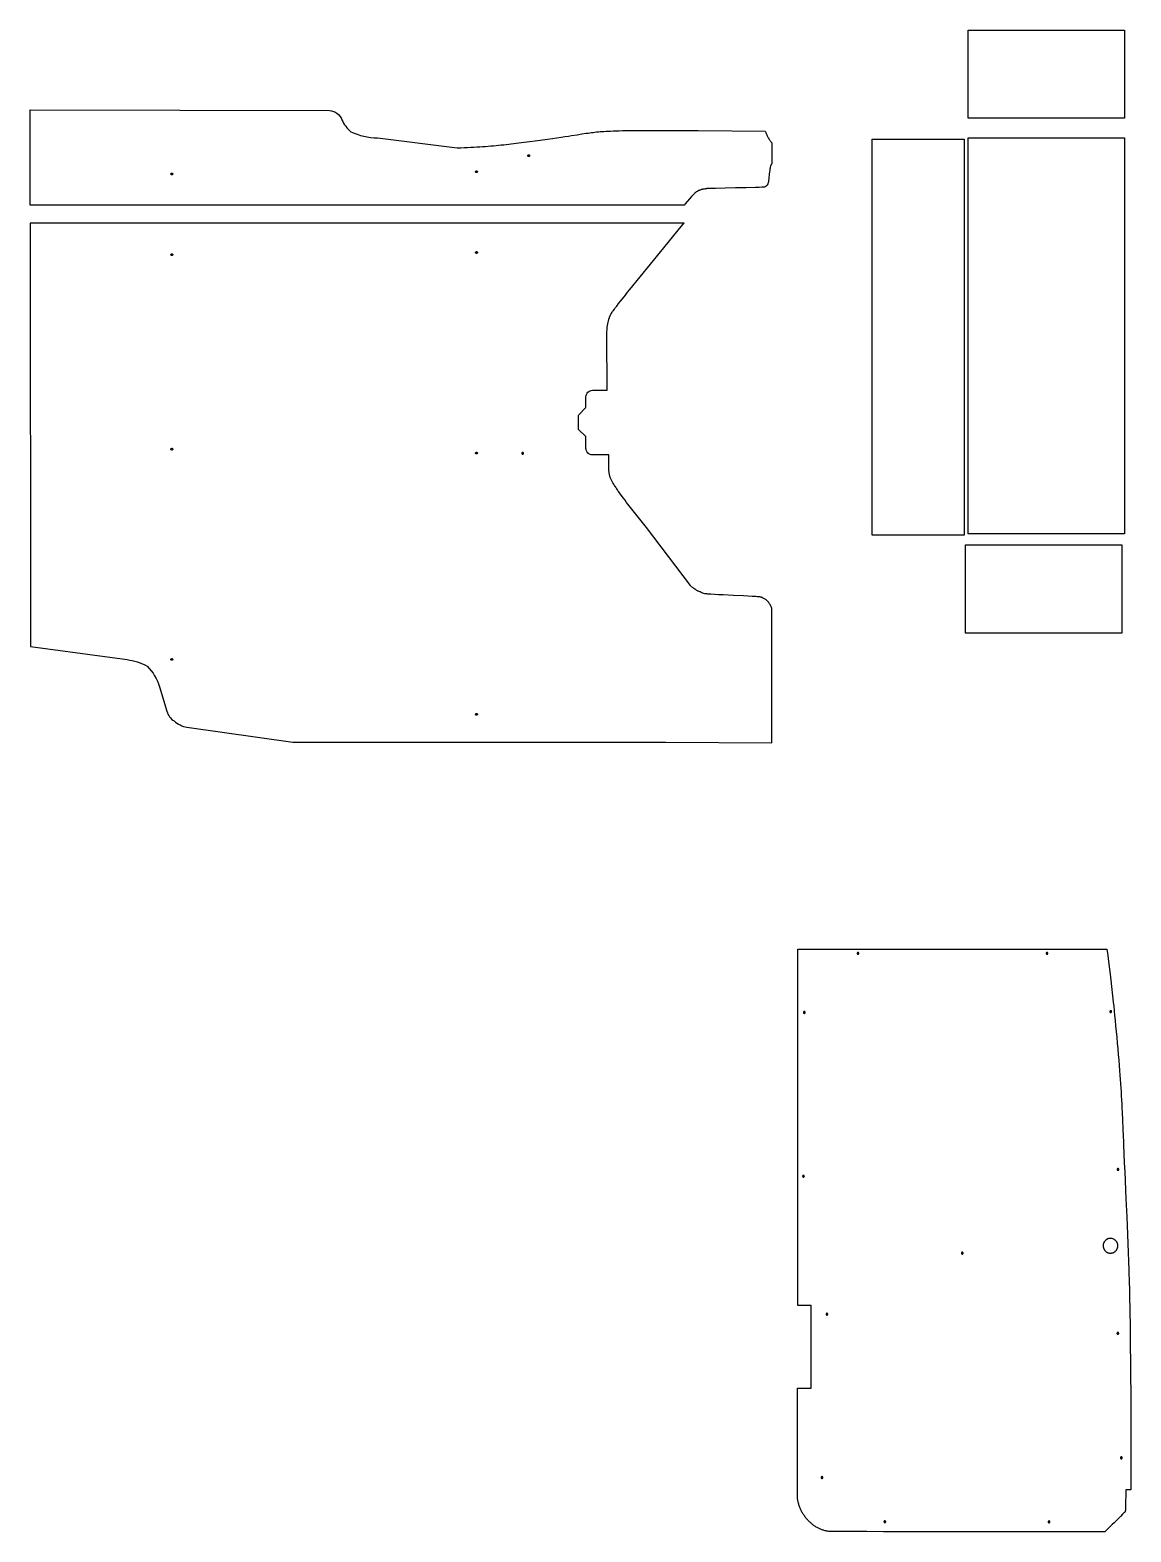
# Model space of a CAD drawing. Extents: x 123 to 7211, y -6292 to -543.
# Drawn here: x 123 to 2630, y -6290 to -2869 of the extents above; entities that cross this region are included whole.
import ezdxf

# ---------------------------------------------------------------- set-up
doc = ezdxf.new("R2010")
doc.units = 0
doc.layers.add('Default_Layer', color=1, linetype='CONTINUOUS')

msp = doc.modelspace()

# ---------------------------------------------------------------- linework, layer by layer
at = {"layer": 'Default_Layer'}
for points in [[(2615.6, -3069.6), (2259.6, -3069.6), (2259.6, -2868.6), (2615.6, -2868.6), (2615.6, -3069.6)], [(2040.8, -3117.5), (2250.8, -3117.5), (2250.8, -4019.5), (2040.8, -4019.5), (2040.8, -3117.5)], [(2259.6, -3114), (2615.6, -3114), (2615.6, -4016), (2259.6, -4016), (2259.6, -3114)], [(1258.6, -3156.8), (1258.4, -3156.8), (1258.2, -3156.7), (1258, -3156.7), (1257.8, -3156.6), (1257.7, -3156.5), (1257.5, -3156.4), (1257.3, -3156.3), (1257.2, -3156.2), (1257.1, -3156), (1256.9, -3155.9), (1256.8, -3155.7), (1256.8, -3155.5), (1256.7, -3155.4), (1256.6, -3155.2), (1256.6, -3155), (1256.6, -3154.8), (1256.6, -3154.6), (1256.6, -3154.4), (1256.7, -3154.2), (1256.8, -3154), (1256.8, -3153.8), (1256.9, -3153.7), (1257.1, -3153.5), (1257.2, -3153.4), (1257.3, -3153.2), (1257.5, -3153.1), (1257.7, -3153), (1257.8, -3152.9), (1258, -3152.9), (1258.2, -3152.8), (1258.4, -3152.8), (1258.6, -3152.8), (1258.8, -3152.8), (1259, -3152.8), (1259.2, -3152.9), (1259.4, -3152.9), (1259.6, -3153), (1259.7, -3153.1), (1259.9, -3153.2), (1260, -3153.4), (1260.1, -3153.5), (1260.3, -3153.7), (1260.4, -3153.8), (1260.4, -3154), (1260.5, -3154.2), (1260.6, -3154.4), (1260.6, -3154.6), (1260.6, -3154.8), (1260.6, -3155), (1260.6, -3155.2), (1260.5, -3155.4), (1260.4, -3155.5), (1260.4, -3155.7), (1260.3, -3155.9), (1260.1, -3156), (1260, -3156.2), (1259.9, -3156.3), (1259.7, -3156.4), (1259.6, -3156.5), (1259.4, -3156.6), (1259.2, -3156.7), (1259, -3156.7), (1258.8, -3156.8), (1258.6, -3156.8)], [(445.5, -3194.4), (445.7, -3194.5), (445.9, -3194.5), (446.1, -3194.5), (446.3, -3194.6), (446.5, -3194.7), (446.6, -3194.8), (446.8, -3194.9), (446.9, -3195), (447.1, -3195.2), (447.2, -3195.3), (447.3, -3195.5), (447.4, -3195.7), (447.4, -3195.8), (447.5, -3196), (447.5, -3196.2), (447.5, -3196.4), (447.5, -3196.6), (447.5, -3196.8), (447.4, -3197), (447.4, -3197.2), (447.3, -3197.4), (447.2, -3197.6), (447.1, -3197.7), (446.9, -3197.9), (446.8, -3198), (446.6, -3198.1), (446.5, -3198.2), (446.3, -3198.3), (446.1, -3198.4), (445.9, -3198.4), (445.7, -3198.4), (445.5, -3198.4), (445.3, -3198.4), (445.1, -3198.4), (444.9, -3198.4), (444.7, -3198.3), (444.6, -3198.2), (444.4, -3198.1), (444.2, -3198), (444.1, -3197.9), (444, -3197.7), (443.9, -3197.6), (443.8, -3197.4), (443.7, -3197.2), (443.6, -3197), (443.6, -3196.8), (443.5, -3196.6), (443.5, -3196.4), (443.5, -3196.2), (443.6, -3196), (443.6, -3195.8), (443.7, -3195.7), (443.8, -3195.5), (443.9, -3195.3), (444, -3195.2), (444.1, -3195), (444.2, -3194.9), (444.4, -3194.8), (444.6, -3194.7), (444.7, -3194.6), (444.9, -3194.5), (445.1, -3194.5), (445.3, -3194.5), (445.5, -3194.4)], [(1139.5, -3189.4), (1139.7, -3189.5), (1139.9, -3189.5), (1140.1, -3189.5), (1140.3, -3189.6), (1140.5, -3189.7), (1140.6, -3189.8), (1140.8, -3189.9), (1140.9, -3190), (1141.1, -3190.2), (1141.2, -3190.3), (1141.3, -3190.5), (1141.4, -3190.7), (1141.4, -3190.8), (1141.5, -3191), (1141.5, -3191.2), (1141.5, -3191.4), (1141.5, -3191.6), (1141.5, -3191.8), (1141.4, -3192), (1141.4, -3192.2), (1141.3, -3192.4), (1141.2, -3192.6), (1141.1, -3192.7), (1140.9, -3192.9), (1140.8, -3193), (1140.6, -3193.1), (1140.5, -3193.2), (1140.3, -3193.3), (1140.1, -3193.4), (1139.9, -3193.4), (1139.7, -3193.4), (1139.5, -3193.4), (1139.3, -3193.4), (1139.1, -3193.4), (1138.9, -3193.4), (1138.7, -3193.3), (1138.6, -3193.2), (1138.4, -3193.1), (1138.2, -3193), (1138.1, -3192.9), (1138, -3192.7), (1137.9, -3192.6), (1137.8, -3192.4), (1137.7, -3192.2), (1137.6, -3192), (1137.6, -3191.8), (1137.5, -3191.6), (1137.5, -3191.4), (1137.5, -3191.2), (1137.6, -3191), (1137.6, -3190.8), (1137.7, -3190.7), (1137.8, -3190.5), (1137.9, -3190.3), (1138, -3190.2), (1138.1, -3190), (1138.2, -3189.9), (1138.4, -3189.8), (1138.6, -3189.7), (1138.7, -3189.6), (1138.9, -3189.5), (1139.1, -3189.5), (1139.3, -3189.5), (1139.5, -3189.4)], [(445.5, -3378.4), (445.7, -3378.4), (445.9, -3378.4), (446.1, -3378.4), (446.3, -3378.5), (446.5, -3378.6), (446.6, -3378.7), (446.8, -3378.8), (446.9, -3378.9), (447.1, -3379.1), (447.2, -3379.2), (447.3, -3379.4), (447.4, -3379.6), (447.4, -3379.8), (447.5, -3379.9), (447.5, -3380.1), (447.5, -3380.4), (447.5, -3380.6), (447.5, -3380.8), (447.4, -3380.9), (447.4, -3381.1), (447.3, -3381.3), (447.2, -3381.5), (447.1, -3381.6), (446.9, -3381.8), (446.8, -3381.9), (446.6, -3382), (446.5, -3382.1), (446.3, -3382.2), (446.1, -3382.3), (445.9, -3382.3), (445.7, -3382.3), (445.5, -3382.4), (445.3, -3382.3), (445.1, -3382.3), (444.9, -3382.3), (444.7, -3382.2), (444.6, -3382.1), (444.4, -3382), (444.2, -3381.9), (444.1, -3381.8), (444, -3381.6), (443.9, -3381.5), (443.8, -3381.3), (443.7, -3381.1), (443.6, -3380.9), (443.6, -3380.8), (443.5, -3380.6), (443.5, -3380.4), (443.5, -3380.1), (443.6, -3379.9), (443.6, -3379.8), (443.7, -3379.6), (443.8, -3379.4), (443.9, -3379.2), (444, -3379.1), (444.1, -3378.9), (444.2, -3378.8), (444.4, -3378.7), (444.6, -3378.6), (444.7, -3378.5), (444.9, -3378.4), (445.1, -3378.4), (445.3, -3378.4), (445.5, -3378.4)], [(1139.5, -3373.4), (1139.7, -3373.4), (1139.9, -3373.4), (1140.1, -3373.4), (1140.3, -3373.5), (1140.5, -3373.6), (1140.6, -3373.7), (1140.8, -3373.8), (1140.9, -3373.9), (1141.1, -3374.1), (1141.2, -3374.2), (1141.3, -3374.4), (1141.4, -3374.6), (1141.4, -3374.8), (1141.5, -3374.9), (1141.5, -3375.1), (1141.5, -3375.4), (1141.5, -3375.6), (1141.5, -3375.8), (1141.4, -3375.9), (1141.4, -3376.1), (1141.3, -3376.3), (1141.2, -3376.5), (1141.1, -3376.6), (1140.9, -3376.8), (1140.8, -3376.9), (1140.6, -3377), (1140.5, -3377.1), (1140.3, -3377.2), (1140.1, -3377.3), (1139.9, -3377.3), (1139.7, -3377.3), (1139.5, -3377.4), (1139.3, -3377.3), (1139.1, -3377.3), (1138.9, -3377.3), (1138.7, -3377.2), (1138.6, -3377.1), (1138.4, -3377), (1138.2, -3376.9), (1138.1, -3376.8), (1138, -3376.6), (1137.9, -3376.5), (1137.8, -3376.3), (1137.7, -3376.1), (1137.6, -3375.9), (1137.6, -3375.8), (1137.5, -3375.6), (1137.5, -3375.4), (1137.5, -3375.1), (1137.6, -3374.9), (1137.6, -3374.8), (1137.7, -3374.6), (1137.8, -3374.4), (1137.9, -3374.2), (1138, -3374.1), (1138.1, -3373.9), (1138.2, -3373.8), (1138.4, -3373.7), (1138.6, -3373.6), (1138.7, -3373.5), (1138.9, -3373.4), (1139.1, -3373.4), (1139.3, -3373.4), (1139.5, -3373.4)], [(445.5, -3821.3), (445.7, -3821.3), (445.9, -3821.4), (446.1, -3821.4), (446.3, -3821.5), (446.5, -3821.6), (446.6, -3821.7), (446.8, -3821.8), (446.9, -3821.9), (447.1, -3822), (447.2, -3822.2), (447.3, -3822.4), (447.4, -3822.5), (447.4, -3822.7), (447.5, -3822.9), (447.5, -3823.1), (447.5, -3823.3), (447.5, -3823.5), (447.5, -3823.7), (447.4, -3823.9), (447.4, -3824.1), (447.3, -3824.3), (447.2, -3824.4), (447.1, -3824.6), (446.9, -3824.7), (446.8, -3824.9), (446.6, -3825), (446.5, -3825.1), (446.3, -3825.2), (446.1, -3825.2), (445.9, -3825.3), (445.7, -3825.3), (445.5, -3825.3), (445.3, -3825.3), (445.1, -3825.3), (444.9, -3825.2), (444.7, -3825.2), (444.6, -3825.1), (444.4, -3825), (444.2, -3824.9), (444.1, -3824.7), (444, -3824.6), (443.9, -3824.4), (443.8, -3824.3), (443.7, -3824.1), (443.6, -3823.9), (443.6, -3823.7), (443.5, -3823.5), (443.5, -3823.3), (443.5, -3823.1), (443.6, -3822.9), (443.6, -3822.7), (443.7, -3822.5), (443.8, -3822.4), (443.9, -3822.2), (444, -3822), (444.1, -3821.9), (444.2, -3821.8), (444.4, -3821.7), (444.6, -3821.6), (444.7, -3821.5), (444.9, -3821.4), (445.1, -3821.4), (445.3, -3821.3), (445.5, -3821.3)], [(1139.5, -3830.3), (1139.7, -3830.3), (1139.9, -3830.4), (1140.1, -3830.4), (1140.3, -3830.5), (1140.5, -3830.6), (1140.6, -3830.7), (1140.8, -3830.8), (1140.9, -3830.9), (1141.1, -3831), (1141.2, -3831.2), (1141.3, -3831.4), (1141.4, -3831.5), (1141.4, -3831.7), (1141.5, -3831.9), (1141.5, -3832.1), (1141.5, -3832.3), (1141.5, -3832.5), (1141.5, -3832.7), (1141.4, -3832.9), (1141.4, -3833.1), (1141.3, -3833.3), (1141.2, -3833.4), (1141.1, -3833.6), (1140.9, -3833.7), (1140.8, -3833.9), (1140.6, -3834), (1140.5, -3834.1), (1140.3, -3834.2), (1140.1, -3834.2), (1139.9, -3834.3), (1139.7, -3834.3), (1139.5, -3834.3), (1139.3, -3834.3), (1139.1, -3834.3), (1138.9, -3834.2), (1138.7, -3834.2), (1138.6, -3834.1), (1138.4, -3834), (1138.2, -3833.9), (1138.1, -3833.7), (1138, -3833.6), (1137.9, -3833.4), (1137.8, -3833.3), (1137.7, -3833.1), (1137.6, -3832.9), (1137.6, -3832.7), (1137.5, -3832.5), (1137.5, -3832.3), (1137.5, -3832.1), (1137.6, -3831.9), (1137.6, -3831.7), (1137.7, -3831.5), (1137.8, -3831.4), (1137.9, -3831.2), (1138, -3831), (1138.1, -3830.9), (1138.2, -3830.8), (1138.4, -3830.7), (1138.6, -3830.6), (1138.7, -3830.5), (1138.9, -3830.4), (1139.1, -3830.4), (1139.3, -3830.3), (1139.5, -3830.3)], [(1244.8, -3830.8), (1244.6, -3830.8), (1244.4, -3830.9), (1244.2, -3830.9), (1244, -3831), (1243.9, -3831.1), (1243.7, -3831.2), (1243.6, -3831.3), (1243.4, -3831.4), (1243.3, -3831.5), (1243.2, -3831.7), (1243.1, -3831.9), (1243, -3832), (1242.9, -3832.2), (1242.9, -3832.4), (1242.8, -3832.6), (1242.8, -3832.8), (1242.8, -3833), (1242.9, -3833.2), (1242.9, -3833.4), (1243, -3833.6), (1243.1, -3833.8), (1243.2, -3833.9), (1243.3, -3834.1), (1243.4, -3834.2), (1243.6, -3834.4), (1243.7, -3834.5), (1243.9, -3834.6), (1244, -3834.7), (1244.2, -3834.7), (1244.4, -3834.8), (1244.6, -3834.8), (1244.8, -3834.8), (1245, -3834.8), (1245.2, -3834.8), (1245.4, -3834.7), (1245.6, -3834.7), (1245.8, -3834.6), (1245.9, -3834.5), (1246.1, -3834.4), (1246.2, -3834.2), (1246.4, -3834.1), (1246.5, -3833.9), (1246.6, -3833.8), (1246.7, -3833.6), (1246.7, -3833.4), (1246.8, -3833.2), (1246.8, -3833), (1246.8, -3832.8), (1246.8, -3832.6), (1246.8, -3832.4), (1246.7, -3832.2), (1246.7, -3832), (1246.6, -3831.9), (1246.5, -3831.7), (1246.4, -3831.5), (1246.2, -3831.4), (1246.1, -3831.3), (1245.9, -3831.2), (1245.8, -3831.1), (1245.6, -3831), (1245.4, -3830.9), (1245.2, -3830.9), (1245, -3830.8), (1244.8, -3830.8)], [(2609.9, -4242.6), (2253.9, -4242.6), (2253.9, -4041.6), (2609.9, -4041.6), (2609.9, -4242.6)], [(445.5, -4300.3), (445.7, -4300.3), (445.9, -4300.4), (446.1, -4300.4), (446.3, -4300.5), (446.5, -4300.6), (446.6, -4300.7), (446.8, -4300.8), (446.9, -4300.9), (447.1, -4301), (447.2, -4301.2), (447.3, -4301.4), (447.4, -4301.5), (447.4, -4301.7), (447.5, -4301.9), (447.5, -4302.1), (447.5, -4302.3), (447.5, -4302.5), (447.5, -4302.7), (447.4, -4302.9), (447.4, -4303.1), (447.3, -4303.3), (447.2, -4303.4), (447.1, -4303.6), (446.9, -4303.7), (446.8, -4303.9), (446.6, -4304), (446.5, -4304.1), (446.3, -4304.2), (446.1, -4304.2), (445.9, -4304.3), (445.7, -4304.3), (445.5, -4304.3), (445.3, -4304.3), (445.1, -4304.3), (444.9, -4304.2), (444.7, -4304.2), (444.6, -4304.1), (444.4, -4304), (444.2, -4303.9), (444.1, -4303.7), (444, -4303.6), (443.9, -4303.4), (443.8, -4303.3), (443.7, -4303.1), (443.6, -4302.9), (443.6, -4302.7), (443.5, -4302.5), (443.5, -4302.3), (443.5, -4302.1), (443.6, -4301.9), (443.6, -4301.7), (443.7, -4301.5), (443.8, -4301.4), (443.9, -4301.2), (444, -4301), (444.1, -4300.9), (444.2, -4300.8), (444.4, -4300.7), (444.6, -4300.6), (444.7, -4300.5), (444.9, -4300.4), (445.1, -4300.4), (445.3, -4300.3), (445.5, -4300.3)], [(1139.5, -4425.3), (1139.7, -4425.3), (1139.9, -4425.4), (1140.1, -4425.4), (1140.3, -4425.5), (1140.5, -4425.6), (1140.6, -4425.7), (1140.8, -4425.8), (1140.9, -4425.9), (1141.1, -4426), (1141.2, -4426.2), (1141.3, -4426.4), (1141.4, -4426.5), (1141.4, -4426.7), (1141.5, -4426.9), (1141.5, -4427.1), (1141.5, -4427.3), (1141.5, -4427.5), (1141.5, -4427.7), (1141.4, -4427.9), (1141.4, -4428.1), (1141.3, -4428.3), (1141.2, -4428.4), (1141.1, -4428.6), (1140.9, -4428.7), (1140.8, -4428.9), (1140.6, -4429), (1140.5, -4429.1), (1140.3, -4429.2), (1140.1, -4429.2), (1139.9, -4429.3), (1139.7, -4429.3), (1139.5, -4429.3), (1139.3, -4429.3), (1139.1, -4429.3), (1138.9, -4429.2), (1138.7, -4429.2), (1138.6, -4429.1), (1138.4, -4429), (1138.2, -4428.9), (1138.1, -4428.7), (1138, -4428.6), (1137.9, -4428.4), (1137.8, -4428.3), (1137.7, -4428.1), (1137.6, -4427.9), (1137.6, -4427.7), (1137.5, -4427.5), (1137.5, -4427.3), (1137.5, -4427.1), (1137.6, -4426.9), (1137.6, -4426.7), (1137.7, -4426.5), (1137.8, -4426.4), (1137.9, -4426.2), (1138, -4426), (1138.1, -4425.9), (1138.2, -4425.8), (1138.4, -4425.7), (1138.6, -4425.6), (1138.7, -4425.5), (1138.9, -4425.4), (1139.1, -4425.4), (1139.3, -4425.3), (1139.5, -4425.3)], [(1952.2, -6289), (1950.5, -6289.1), (1948.8, -6289.1), (1947.1, -6289.1), (1945.4, -6289), (1943.7, -6288.9), (1942, -6288.8), (1940.3, -6288.5), (1938.6, -6288.3), (1936.9, -6288), (1935.2, -6287.6), (1933.5, -6287.2), (1931.8, -6286.7), (1930.1, -6286.2), (1928.5, -6285.7), (1926.8, -6285.1), (1925.1, -6284.4), (1923.5, -6283.7), (1921.8, -6283), (1920.2, -6282.2), (1918.5, -6281.4), (1916.9, -6280.6), (1915.3, -6279.7), (1913.7, -6278.8), (1912.1, -6277.8), (1910.6, -6276.8), (1909, -6275.7), (1907.5, -6274.6), (1906, -6273.5), (1904.5, -6272.4), (1903, -6271.2), (1901.6, -6269.9), (1900.1, -6268.7), (1898.7, -6267.4), (1897.3, -6266.1), (1896, -6264.7), (1894.6, -6263.3), (1893.3, -6261.9), (1892, -6260.5), (1890.8, -6259), (1889.6, -6257.5), (1888.4, -6256), (1887.2, -6254.4), (1886.1, -6252.8), (1885, -6251.2), (1883.9, -6249.6), (1882.9, -6247.9), (1881.9, -6246.3), (1880.9, -6244.6), (1880, -6242.8), (1879.1, -6241.1), (1878.3, -6239.3), (1877.5, -6237.6), (1876.7, -6235.8), (1876, -6234), (1875.3, -6232.1), (1874.6, -6230.3), (1874, -6228.4), (1873.5, -6226.5), (1873, -6224.6), (1872.5, -6222.7), (1872.1, -6220.8), (1871.8, -6218.9), (1871.5, -6216.9), (1871.2, -6215), (1870.8, -5962.8), (1901.9, -5962.8), (1901.9, -5774.4), (1871.5, -5774.4), (1871.5, -4962.5), (2575.8, -4962.5), (2577.5, -4976.6), (2579.3, -4990.8), (2582.8, -5019.1), (2584.5, -5033.2), (2586.2, -5047.4), (2587, -5054.5), (2587.8, -5061.6), (2588.6, -5068.7), (2589.4, -5075.7), (2590.2, -5083.5), (2591.1, -5092.5), (2592.1, -5102.5), (2593.2, -5113.4), (2594.3, -5125.1), (2595.5, -5137.4), (2596.7, -5150.1), (2598, -5163.2), (2599.2, -5176.3), (2600.4, -5189.5), (2601.5, -5202.4), (2602.6, -5215.1), (2603.7, -5227.3), (2604.6, -5238.8), (2605.4, -5249.6), (2606.2, -5259.4), (2606.8, -5268.7), (2607.4, -5278), (2607.9, -5287.3), (2608.4, -5296.6), (2608.9, -5305.9), (2609.4, -5315.3), (2609.8, -5324.6), (2610.2, -5333.9), (2611.1, -5352.5), (2611.9, -5371.2), (2612.7, -5389.8), (2613.1, -5399.1), (2613.6, -5408.4), (2614.4, -5428.8), (2615.3, -5449.2), (2616.2, -5469.6), (2617.1, -5490), (2618.9, -5530.9), (2620.8, -5571.8), (2621.7, -5592.2), (2622.5, -5612.6), (2623.4, -5632.9), (2624.2, -5653.3), (2624.9, -5673.5), (2625.6, -5693.7), (2625.9, -5703.8), (2626.2, -5713.9), (2626.5, -5724), (2626.8, -5734), (2627, -5744), (2627.3, -5754.1), (2627.5, -5764.1), (2627.7, -5774.1), (2628.1, -5794.2), (2628.4, -5814.2), (2628.6, -5834.3), (2628.9, -5854.4), (2629, -5874.4), (2629.2, -5894.5), (2629.5, -5934.6), (2629.8, -5974.8), (2629.9, -5994.8), (2630.1, -6014.9), (2630.3, -6035), (2630.5, -6055), (2630.5, -6194.4), (2618.9, -6194.4), (2618.6, -6206.9), (2618.3, -6220.6), (2618.1, -6232), (2618, -6235.8), (2617.9, -6237.7), (2617.8, -6238.5), (2617.8, -6239.4), (2617.8, -6240.3), (2617.7, -6241.1), (2617.6, -6242), (2617.6, -6242.4), (2617.5, -6242.7), (2617.4, -6243.1), (2617.3, -6243.4), (2617.2, -6243.8), (2617.1, -6244.1), (2616.9, -6244.3), (2616.7, -6244.6), (2616.5, -6244.8), (2616.3, -6245), (2616.1, -6245.3), (2615.8, -6245.5), (2615.3, -6245.9), (2614.3, -6246.6), (2613.8, -6247), (2613.3, -6247.4), (2611.2, -6249.5), (2606.3, -6254.5), (2599.6, -6261.3), (2591.9, -6269), (2588, -6272.9), (2584.2, -6276.7), (2580.6, -6280.2), (2577.4, -6283.4), (2574.5, -6286), (2573.3, -6287.1), (2572.3, -6288.1), (2571.4, -6288.9), (2570.7, -6289.5), (2570.2, -6289.8), (2570, -6289.9), (2569.9, -6290), (2569.5, -6290), (2568.9, -6290), (2567.2, -6290), (2565.3, -6290), (2563.5, -6289.9), (2544.4, -6289.8), (2525.3, -6289.7), (2487.1, -6289.6), (2448.9, -6289.5), (2410.7, -6289.4), (2372.5, -6289.4), (2334.3, -6289.4), (2257.8, -6289.4), (2181.4, -6289.5), (2143.2, -6289.5), (2105, -6289.4), (2066.8, -6289.4), (2028.6, -6289.3), (1990.4, -6289.2), (1952.2, -6289)], [(2008.6, -4969.8), (2008.4, -4969.9), (2008.2, -4969.9), (2008, -4969.9), (2007.8, -4970), (2007.6, -4970.1), (2007.5, -4970.2), (2007.3, -4970.3), (2007.2, -4970.4), (2007, -4970.6), (2006.9, -4970.7), (2006.8, -4970.9), (2006.7, -4971.1), (2006.7, -4971.2), (2006.6, -4971.4), (2006.6, -4971.6), (2006.6, -4971.8), (2006.6, -4972), (2006.6, -4972.2), (2006.7, -4972.4), (2006.7, -4972.6), (2006.8, -4972.8), (2006.9, -4973), (2007, -4973.1), (2007.2, -4973.3), (2007.3, -4973.4), (2007.5, -4973.5), (2007.6, -4973.6), (2007.8, -4973.7), (2008, -4973.8), (2008.2, -4973.8), (2008.4, -4973.8), (2008.6, -4973.8), (2008.8, -4973.8), (2009, -4973.8), (2009.2, -4973.8), (2009.4, -4973.7), (2009.5, -4973.6), (2009.7, -4973.5), (2009.9, -4973.4), (2010, -4973.3), (2010.1, -4973.1), (2010.2, -4973), (2010.3, -4972.8), (2010.4, -4972.6), (2010.5, -4972.4), (2010.5, -4972.2), (2010.6, -4972), (2010.6, -4971.8), (2010.6, -4971.6), (2010.5, -4971.4), (2010.5, -4971.2), (2010.4, -4971.1), (2010.3, -4970.9), (2010.2, -4970.7), (2010.1, -4970.6), (2010, -4970.4), (2009.9, -4970.3), (2009.7, -4970.2), (2009.5, -4970.1), (2009.4, -4970), (2009.2, -4969.9), (2009, -4969.9), (2008.8, -4969.9), (2008.6, -4969.8)], [(2439.1, -4969.8), (2438.9, -4969.9), (2438.7, -4969.9), (2438.5, -4969.9), (2438.3, -4970), (2438.2, -4970.1), (2438, -4970.2), (2437.8, -4970.3), (2437.7, -4970.4), (2437.6, -4970.6), (2437.4, -4970.7), (2437.3, -4970.9), (2437.3, -4971.1), (2437.2, -4971.2), (2437.1, -4971.4), (2437.1, -4971.6), (2437.1, -4971.8), (2437.1, -4972), (2437.1, -4972.2), (2437.2, -4972.4), (2437.3, -4972.6), (2437.3, -4972.8), (2437.4, -4973), (2437.6, -4973.1), (2437.7, -4973.3), (2437.8, -4973.4), (2438, -4973.5), (2438.2, -4973.6), (2438.3, -4973.7), (2438.5, -4973.8), (2438.7, -4973.8), (2438.9, -4973.8), (2439.1, -4973.8), (2439.3, -4973.8), (2439.5, -4973.8), (2439.7, -4973.8), (2439.9, -4973.7), (2440.1, -4973.6), (2440.2, -4973.5), (2440.4, -4973.4), (2440.5, -4973.3), (2440.6, -4973.1), (2440.8, -4973), (2440.9, -4972.8), (2440.9, -4972.6), (2441, -4972.4), (2441.1, -4972.2), (2441.1, -4972), (2441.1, -4971.8), (2441.1, -4971.6), (2441.1, -4971.4), (2441, -4971.2), (2440.9, -4971.1), (2440.9, -4970.9), (2440.8, -4970.7), (2440.6, -4970.6), (2440.5, -4970.4), (2440.4, -4970.3), (2440.2, -4970.2), (2440.1, -4970.1), (2439.9, -4970), (2439.7, -4969.9), (2439.5, -4969.9), (2439.3, -4969.9), (2439.1, -4969.8)], [(1886.4, -5104.6), (1886.2, -5104.6), (1886, -5104.6), (1885.8, -5104.7), (1885.6, -5104.7), (1885.4, -5104.8), (1885.3, -5104.9), (1885.1, -5105), (1885, -5105.2), (1884.8, -5105.3), (1884.7, -5105.5), (1884.6, -5105.6), (1884.5, -5105.8), (1884.5, -5106), (1884.4, -5106.2), (1884.4, -5106.4), (1884.4, -5106.6), (1884.4, -5106.8), (1884.4, -5107), (1884.5, -5107.2), (1884.5, -5107.3), (1884.6, -5107.5), (1884.7, -5107.7), (1884.8, -5107.8), (1885, -5108), (1885.1, -5108.1), (1885.3, -5108.2), (1885.4, -5108.3), (1885.6, -5108.4), (1885.8, -5108.5), (1886, -5108.5), (1886.2, -5108.6), (1886.4, -5108.6), (1886.6, -5108.6), (1886.8, -5108.5), (1887, -5108.5), (1887.2, -5108.4), (1887.3, -5108.3), (1887.5, -5108.2), (1887.7, -5108.1), (1887.8, -5108), (1887.9, -5107.8), (1888, -5107.7), (1888.1, -5107.5), (1888.2, -5107.3), (1888.3, -5107.2), (1888.3, -5107), (1888.4, -5106.8), (1888.4, -5106.6), (1888.4, -5106.4), (1888.3, -5106.2), (1888.3, -5106), (1888.2, -5105.8), (1888.1, -5105.6), (1888, -5105.5), (1887.9, -5105.3), (1887.8, -5105.2), (1887.7, -5105), (1887.5, -5104.9), (1887.3, -5104.8), (1887.2, -5104.7), (1887, -5104.7), (1886.8, -5104.6), (1886.6, -5104.6), (1886.4, -5104.6)], [(2584.4, -5102.6), (2584.2, -5102.6), (2584, -5102.7), (2583.8, -5102.7), (2583.6, -5102.8), (2583.4, -5102.9), (2583.2, -5103), (2583.1, -5103.1), (2582.9, -5103.2), (2582.8, -5103.3), (2582.7, -5103.5), (2582.6, -5103.7), (2582.5, -5103.8), (2582.4, -5104), (2582.4, -5104.2), (2582.4, -5104.4), (2582.4, -5104.6), (2582.4, -5104.8), (2582.4, -5105), (2582.4, -5105.2), (2582.5, -5105.4), (2582.6, -5105.6), (2582.7, -5105.7), (2582.8, -5105.9), (2582.9, -5106), (2583.1, -5106.2), (2583.2, -5106.3), (2583.4, -5106.4), (2583.6, -5106.5), (2583.8, -5106.5), (2584, -5106.6), (2584.2, -5106.6), (2584.4, -5106.6), (2584.6, -5106.6), (2584.8, -5106.6), (2585, -5106.5), (2585.1, -5106.5), (2585.3, -5106.4), (2585.5, -5106.3), (2585.6, -5106.2), (2585.8, -5106), (2585.9, -5105.9), (2586, -5105.7), (2586.1, -5105.6), (2586.2, -5105.4), (2586.3, -5105.2), (2586.3, -5105), (2586.3, -5104.8), (2586.4, -5104.6), (2586.3, -5104.4), (2586.3, -5104.2), (2586.3, -5104), (2586.2, -5103.8), (2586.1, -5103.7), (2586, -5103.5), (2585.9, -5103.3), (2585.8, -5103.2), (2585.6, -5103.1), (2585.5, -5103), (2585.3, -5102.9), (2585.1, -5102.8), (2585, -5102.7), (2584.8, -5102.7), (2584.6, -5102.6), (2584.4, -5102.6)], [(2601.1, -5462.2), (2600.9, -5462.2), (2600.7, -5462.3), (2600.5, -5462.3), (2600.3, -5462.4), (2600.2, -5462.5), (2600, -5462.6), (2599.8, -5462.7), (2599.7, -5462.8), (2599.6, -5462.9), (2599.4, -5463.1), (2599.3, -5463.3), (2599.3, -5463.4), (2599.2, -5463.6), (2599.1, -5463.8), (2599.1, -5464), (2599.1, -5464.2), (2599.1, -5464.4), (2599.1, -5464.6), (2599.2, -5464.8), (2599.3, -5465), (2599.3, -5465.2), (2599.4, -5465.3), (2599.6, -5465.5), (2599.7, -5465.6), (2599.8, -5465.8), (2600, -5465.9), (2600.2, -5466), (2600.3, -5466.1), (2600.5, -5466.1), (2600.7, -5466.2), (2600.9, -5466.2), (2601.1, -5466.2), (2601.3, -5466.2), (2601.5, -5466.2), (2601.7, -5466.1), (2601.9, -5466.1), (2602.1, -5466), (2602.2, -5465.9), (2602.4, -5465.8), (2602.5, -5465.6), (2602.6, -5465.5), (2602.8, -5465.3), (2602.9, -5465.2), (2602.9, -5465), (2603, -5464.8), (2603.1, -5464.6), (2603.1, -5464.4), (2603.1, -5464.2), (2603.1, -5464), (2603.1, -5463.8), (2603, -5463.6), (2602.9, -5463.4), (2602.9, -5463.3), (2602.8, -5463.1), (2602.6, -5462.9), (2602.5, -5462.8), (2602.4, -5462.7), (2602.2, -5462.6), (2602.1, -5462.5), (2601.9, -5462.4), (2601.7, -5462.3), (2601.5, -5462.3), (2601.3, -5462.2), (2601.1, -5462.2)], [(1884.4, -5477.6), (1884.2, -5477.6), (1884, -5477.7), (1883.8, -5477.7), (1883.6, -5477.8), (1883.4, -5477.9), (1883.3, -5478), (1883.1, -5478.1), (1883, -5478.2), (1882.8, -5478.3), (1882.7, -5478.5), (1882.6, -5478.7), (1882.5, -5478.8), (1882.5, -5479), (1882.4, -5479.2), (1882.4, -5479.4), (1882.4, -5479.6), (1882.4, -5479.8), (1882.4, -5480), (1882.5, -5480.2), (1882.5, -5480.4), (1882.6, -5480.6), (1882.7, -5480.7), (1882.8, -5480.9), (1883, -5481), (1883.1, -5481.2), (1883.3, -5481.3), (1883.4, -5481.4), (1883.6, -5481.5), (1883.8, -5481.5), (1884, -5481.6), (1884.2, -5481.6), (1884.4, -5481.6), (1884.6, -5481.6), (1884.8, -5481.6), (1885, -5481.5), (1885.2, -5481.5), (1885.3, -5481.4), (1885.5, -5481.3), (1885.6, -5481.2), (1885.8, -5481), (1885.9, -5480.9), (1886, -5480.7), (1886.1, -5480.6), (1886.2, -5480.4), (1886.3, -5480.2), (1886.3, -5480), (1886.4, -5479.8), (1886.4, -5479.6), (1886.4, -5479.4), (1886.3, -5479.2), (1886.3, -5479), (1886.2, -5478.8), (1886.1, -5478.7), (1886, -5478.5), (1885.9, -5478.3), (1885.8, -5478.2), (1885.6, -5478.1), (1885.5, -5478), (1885.3, -5477.9), (1885.2, -5477.8), (1885, -5477.7), (1884.8, -5477.7), (1884.6, -5477.6), (1884.4, -5477.6)], [(2583.8, -5621.3), (2582.9, -5621.3), (2582.1, -5621.4), (2581.3, -5621.5), (2580.4, -5621.6), (2579.6, -5621.8), (2578.8, -5622.1), (2578, -5622.3), (2577.3, -5622.6), (2576.5, -5623), (2575.8, -5623.3), (2575.1, -5623.7), (2574.4, -5624.2), (2573.8, -5624.6), (2573.2, -5625.1), (2572.5, -5625.7), (2572, -5626.2), (2571.4, -5626.8), (2570.9, -5627.4), (2570.4, -5628), (2569.9, -5628.7), (2569.5, -5629.4), (2569.1, -5630.1), (2568.7, -5630.8), (2568.4, -5631.5), (2568.1, -5632.3), (2567.8, -5633.1), (2567.6, -5633.9), (2567.4, -5634.7), (2567.3, -5635.5), (2567.1, -5636.3), (2567.1, -5637.2), (2567.1, -5638), (2567.1, -5638.9), (2567.1, -5639.8), (2567.3, -5640.6), (2567.4, -5641.4), (2567.6, -5642.2), (2567.8, -5643), (2568.1, -5643.8), (2568.4, -5644.6), (2568.7, -5645.3), (2569.1, -5646), (2569.5, -5646.7), (2569.9, -5647.4), (2570.4, -5648.1), (2570.9, -5648.7), (2571.4, -5649.3), (2572, -5649.9), (2572.5, -5650.4), (2573.2, -5651), (2573.8, -5651.5), (2574.4, -5651.9), (2575.1, -5652.4), (2575.8, -5652.8), (2576.5, -5653.1), (2577.3, -5653.5), (2578, -5653.8), (2578.8, -5654), (2579.6, -5654.3), (2580.4, -5654.4), (2581.3, -5654.6), (2582.1, -5654.7), (2582.9, -5654.8), (2583.8, -5654.8), (2584.7, -5654.8), (2585.5, -5654.7), (2586.3, -5654.6), (2587.2, -5654.4), (2588, -5654.3), (2588.8, -5654), (2589.6, -5653.8), (2590.3, -5653.5), (2591.1, -5653.1), (2591.8, -5652.8), (2592.5, -5652.4), (2593.2, -5651.9), (2593.8, -5651.5), (2594.4, -5651), (2595.1, -5650.4), (2595.6, -5649.9), (2596.2, -5649.3), (2596.7, -5648.7), (2597.2, -5648.1), (2597.7, -5647.4), (2598.1, -5646.7), (2598.5, -5646), (2598.9, -5645.3), (2599.2, -5644.6), (2599.5, -5643.8), (2599.8, -5643), (2600, -5642.2), (2600.2, -5641.4), (2600.3, -5640.6), (2600.5, -5639.8), (2600.5, -5638.9), (2600.5, -5638), (2600.5, -5637.2), (2600.5, -5636.3), (2600.3, -5635.5), (2600.2, -5634.7), (2600, -5633.9), (2599.8, -5633.1), (2599.5, -5632.3), (2599.2, -5631.5), (2598.9, -5630.8), (2598.5, -5630.1), (2598.1, -5629.4), (2597.7, -5628.7), (2597.2, -5628), (2596.7, -5627.4), (2596.2, -5626.8), (2595.6, -5626.2), (2595.1, -5625.7), (2594.4, -5625.1), (2593.8, -5624.6), (2593.2, -5624.2), (2592.5, -5623.7), (2591.8, -5623.3), (2591.1, -5623), (2590.3, -5622.6), (2589.6, -5622.3), (2588.8, -5622.1), (2588, -5621.8), (2587.2, -5621.6), (2586.3, -5621.5), (2585.5, -5621.4), (2584.7, -5621.3), (2583.8, -5621.3), (2582.9, -5621.3), (2582.1, -5621.4), (2581.3, -5621.5), (2580.4, -5621.6), (2579.6, -5621.8), (2578.8, -5622.1), (2578, -5622.3), (2577.3, -5622.6), (2576.5, -5623), (2575.8, -5623.3), (2575.1, -5623.7), (2574.4, -5624.2), (2573.8, -5624.6), (2573.2, -5625.1), (2572.5, -5625.7), (2572, -5626.2), (2571.4, -5626.8), (2570.9, -5627.4), (2570.4, -5628), (2569.9, -5628.7), (2569.5, -5629.4), (2569.1, -5630.1), (2568.7, -5630.8), (2568.4, -5631.5), (2568.1, -5632.3), (2567.8, -5633.1), (2567.6, -5633.9), (2567.4, -5634.7), (2567.3, -5635.5), (2567.1, -5636.3), (2567.1, -5637.2), (2567.1, -5638), (2567.1, -5638.9), (2567.1, -5639.8), (2567.3, -5640.6), (2567.4, -5641.4), (2567.6, -5642.2), (2567.8, -5643), (2568.1, -5643.8), (2568.4, -5644.6), (2568.7, -5645.3), (2569.1, -5646), (2569.5, -5646.7), (2569.9, -5647.4), (2570.4, -5648.1), (2570.9, -5648.7), (2571.4, -5649.3), (2572, -5649.9), (2572.5, -5650.4), (2573.2, -5651), (2573.8, -5651.5), (2574.4, -5651.9), (2575.1, -5652.4), (2575.8, -5652.8), (2576.5, -5653.1), (2577.3, -5653.5), (2578, -5653.8), (2578.8, -5654), (2579.6, -5654.3), (2580.4, -5654.4), (2581.3, -5654.6), (2582.1, -5654.7), (2582.9, -5654.8), (2583.8, -5654.8), (2584.7, -5654.8), (2585.5, -5654.7), (2586.3, -5654.6), (2587.2, -5654.4), (2588, -5654.3), (2588.8, -5654), (2589.6, -5653.8), (2590.3, -5653.5), (2591.1, -5653.1), (2591.8, -5652.8), (2592.5, -5652.4), (2593.2, -5651.9), (2593.8, -5651.5), (2594.4, -5651), (2595.1, -5650.4), (2595.6, -5649.9), (2596.2, -5649.3), (2596.7, -5648.7), (2597.2, -5648.1), (2597.7, -5647.4), (2598.1, -5646.7), (2598.5, -5646), (2598.9, -5645.3), (2599.2, -5644.6), (2599.5, -5643.8), (2599.8, -5643), (2600, -5642.2), (2600.2, -5641.4), (2600.3, -5640.6), (2600.5, -5639.8), (2600.5, -5638.9), (2600.5, -5638), (2600.5, -5637.2), (2600.5, -5636.3), (2600.3, -5635.5), (2600.2, -5634.7), (2600, -5633.9), (2599.8, -5633.1), (2599.5, -5632.3), (2599.2, -5631.5), (2598.9, -5630.8), (2598.5, -5630.1), (2598.1, -5629.4), (2597.7, -5628.7), (2597.2, -5628), (2596.7, -5627.4), (2596.2, -5626.8), (2595.6, -5626.2), (2595.1, -5625.7), (2594.4, -5625.1), (2593.8, -5624.6), (2593.2, -5624.2), (2592.5, -5623.7), (2591.8, -5623.3), (2591.1, -5623), (2590.3, -5622.6), (2589.6, -5622.3), (2588.8, -5622.1), (2588, -5621.8), (2587.2, -5621.6), (2586.3, -5621.5), (2585.5, -5621.4), (2584.7, -5621.3), (2583.8, -5621.3)], [(2246.1, -5652.8), (2245.9, -5652.8), (2245.7, -5652.9), (2245.5, -5652.9), (2245.3, -5653), (2245.2, -5653.1), (2245, -5653.2), (2244.8, -5653.3), (2244.7, -5653.4), (2244.6, -5653.6), (2244.5, -5653.7), (2244.4, -5653.9), (2244.3, -5654.1), (2244.2, -5654.2), (2244.2, -5654.4), (2244.1, -5654.6), (2244.1, -5654.8), (2244.1, -5655), (2244.2, -5655.2), (2244.2, -5655.4), (2244.3, -5655.6), (2244.4, -5655.8), (2244.5, -5656), (2244.6, -5656.1), (2244.7, -5656.3), (2244.8, -5656.4), (2245, -5656.5), (2245.2, -5656.6), (2245.3, -5656.7), (2245.5, -5656.7), (2245.7, -5656.8), (2245.9, -5656.8), (2246.1, -5656.8), (2246.3, -5656.8), (2246.5, -5656.8), (2246.7, -5656.7), (2246.9, -5656.7), (2247.1, -5656.6), (2247.2, -5656.5), (2247.4, -5656.4), (2247.5, -5656.3), (2247.7, -5656.1), (2247.8, -5656), (2247.9, -5655.8), (2248, -5655.6), (2248, -5655.4), (2248.1, -5655.2), (2248.1, -5655), (2248.1, -5654.8), (2248.1, -5654.6), (2248.1, -5654.4), (2248, -5654.2), (2248, -5654.1), (2247.9, -5653.9), (2247.8, -5653.7), (2247.7, -5653.6), (2247.5, -5653.4), (2247.4, -5653.3), (2247.2, -5653.2), (2247.1, -5653.1), (2246.9, -5653), (2246.7, -5652.9), (2246.5, -5652.9), (2246.3, -5652.8), (2246.1, -5652.8)], [(1937.9, -5791.9), (1937.7, -5791.9), (1937.5, -5792), (1937.3, -5792), (1937.1, -5792.1), (1936.9, -5792.2), (1936.8, -5792.3), (1936.6, -5792.4), (1936.5, -5792.5), (1936.3, -5792.6), (1936.2, -5792.8), (1936.1, -5793), (1936, -5793.1), (1936, -5793.3), (1935.9, -5793.5), (1935.9, -5793.7), (1935.9, -5793.9), (1935.9, -5794.1), (1935.9, -5794.3), (1936, -5794.5), (1936, -5794.7), (1936.1, -5794.9), (1936.2, -5795), (1936.3, -5795.2), (1936.5, -5795.3), (1936.6, -5795.5), (1936.8, -5795.6), (1936.9, -5795.7), (1937.1, -5795.8), (1937.3, -5795.8), (1937.5, -5795.9), (1937.7, -5795.9), (1937.9, -5795.9), (1938.1, -5795.9), (1938.3, -5795.9), (1938.5, -5795.8), (1938.7, -5795.8), (1938.8, -5795.7), (1939, -5795.6), (1939.2, -5795.5), (1939.3, -5795.3), (1939.4, -5795.2), (1939.5, -5795), (1939.6, -5794.9), (1939.7, -5794.7), (1939.8, -5794.5), (1939.8, -5794.3), (1939.9, -5794.1), (1939.9, -5793.9), (1939.9, -5793.7), (1939.8, -5793.5), (1939.8, -5793.3), (1939.7, -5793.1), (1939.6, -5793), (1939.5, -5792.8), (1939.4, -5792.6), (1939.3, -5792.5), (1939.2, -5792.4), (1939, -5792.3), (1938.8, -5792.2), (1938.7, -5792.1), (1938.5, -5792), (1938.3, -5792), (1938.1, -5791.9), (1937.9, -5791.9)], [(2600.5, -5835.5), (2600.3, -5835.5), (2600.1, -5835.6), (2600, -5835.6), (2599.8, -5835.7), (2599.6, -5835.8), (2599.4, -5835.9), (2599.3, -5836), (2599.1, -5836.1), (2599, -5836.3), (2598.9, -5836.4), (2598.8, -5836.6), (2598.7, -5836.8), (2598.6, -5836.9), (2598.6, -5837.1), (2598.6, -5837.3), (2598.5, -5837.5), (2598.6, -5837.7), (2598.6, -5837.9), (2598.6, -5838.1), (2598.7, -5838.3), (2598.8, -5838.5), (2598.9, -5838.7), (2599, -5838.8), (2599.1, -5839), (2599.3, -5839.1), (2599.4, -5839.2), (2599.6, -5839.3), (2599.8, -5839.4), (2600, -5839.4), (2600.1, -5839.5), (2600.3, -5839.5), (2600.5, -5839.5), (2600.8, -5839.5), (2600.9, -5839.5), (2601.1, -5839.4), (2601.3, -5839.4), (2601.5, -5839.3), (2601.7, -5839.2), (2601.8, -5839.1), (2602, -5839), (2602.1, -5838.8), (2602.2, -5838.7), (2602.3, -5838.5), (2602.4, -5838.3), (2602.5, -5838.1), (2602.5, -5837.9), (2602.5, -5837.7), (2602.5, -5837.5), (2602.5, -5837.3), (2602.5, -5837.1), (2602.5, -5836.9), (2602.4, -5836.8), (2602.3, -5836.6), (2602.2, -5836.4), (2602.1, -5836.3), (2602, -5836.1), (2601.8, -5836), (2601.7, -5835.9), (2601.5, -5835.8), (2601.3, -5835.7), (2601.1, -5835.6), (2600.9, -5835.6), (2600.8, -5835.5), (2600.5, -5835.5)], [(2608.7, -6119.2), (2608.5, -6119.2), (2608.3, -6119.2), (2608.1, -6119.2), (2607.9, -6119.3), (2607.7, -6119.4), (2607.6, -6119.5), (2607.4, -6119.6), (2607.3, -6119.7), (2607.2, -6119.9), (2607, -6120), (2606.9, -6120.2), (2606.9, -6120.4), (2606.8, -6120.6), (2606.7, -6120.8), (2606.7, -6121), (2606.7, -6121.2), (2606.7, -6121.4), (2606.7, -6121.6), (2606.8, -6121.8), (2606.9, -6121.9), (2606.9, -6122.1), (2607, -6122.3), (2607.2, -6122.4), (2607.3, -6122.6), (2607.4, -6122.7), (2607.6, -6122.8), (2607.7, -6122.9), (2607.9, -6123), (2608.1, -6123.1), (2608.3, -6123.1), (2608.5, -6123.1), (2608.7, -6123.2), (2608.9, -6123.1), (2609.1, -6123.1), (2609.3, -6123.1), (2609.5, -6123), (2609.7, -6122.9), (2609.8, -6122.8), (2610, -6122.7), (2610.1, -6122.6), (2610.2, -6122.4), (2610.4, -6122.3), (2610.5, -6122.1), (2610.5, -6121.9), (2610.6, -6121.8), (2610.7, -6121.6), (2610.7, -6121.4), (2610.7, -6121.2), (2610.7, -6121), (2610.7, -6120.8), (2610.6, -6120.6), (2610.5, -6120.4), (2610.5, -6120.2), (2610.4, -6120), (2610.2, -6119.9), (2610.1, -6119.7), (2610, -6119.6), (2609.8, -6119.5), (2609.7, -6119.4), (2609.5, -6119.3), (2609.3, -6119.2), (2609.1, -6119.2), (2608.9, -6119.2), (2608.7, -6119.2)], [(1926.7, -6164), (1926.5, -6164), (1926.3, -6164.1), (1926.2, -6164.1), (1926, -6164.2), (1925.8, -6164.3), (1925.6, -6164.4), (1925.5, -6164.5), (1925.3, -6164.6), (1925.2, -6164.7), (1925.1, -6164.9), (1925, -6165.1), (1924.9, -6165.2), (1924.8, -6165.4), (1924.8, -6165.6), (1924.8, -6165.8), (1924.7, -6166), (1924.8, -6166.2), (1924.8, -6166.4), (1924.8, -6166.6), (1924.9, -6166.8), (1925, -6167), (1925.1, -6167.1), (1925.2, -6167.3), (1925.3, -6167.4), (1925.5, -6167.6), (1925.6, -6167.7), (1925.8, -6167.8), (1926, -6167.9), (1926.2, -6167.9), (1926.3, -6168), (1926.5, -6168), (1926.7, -6168), (1927, -6168), (1927.2, -6168), (1927.3, -6167.9), (1927.5, -6167.9), (1927.7, -6167.8), (1927.9, -6167.7), (1928, -6167.6), (1928.2, -6167.4), (1928.3, -6167.3), (1928.4, -6167.1), (1928.5, -6167), (1928.6, -6166.8), (1928.7, -6166.6), (1928.7, -6166.4), (1928.7, -6166.2), (1928.7, -6166), (1928.7, -6165.8), (1928.7, -6165.6), (1928.7, -6165.4), (1928.6, -6165.2), (1928.5, -6165.1), (1928.4, -6164.9), (1928.3, -6164.7), (1928.2, -6164.6), (1928, -6164.5), (1927.9, -6164.4), (1927.7, -6164.3), (1927.5, -6164.2), (1927.3, -6164.1), (1927.2, -6164.1), (1927, -6164), (1926.7, -6164)], [(2069.8, -6264.6), (2069.6, -6264.7), (2069.4, -6264.7), (2069.2, -6264.7), (2069, -6264.8), (2068.8, -6264.9), (2068.7, -6265), (2068.5, -6265.1), (2068.4, -6265.2), (2068.2, -6265.4), (2068.1, -6265.5), (2068, -6265.7), (2067.9, -6265.9), (2067.9, -6266.1), (2067.8, -6266.2), (2067.8, -6266.4), (2067.8, -6266.6), (2067.8, -6266.9), (2067.8, -6267.1), (2067.9, -6267.2), (2067.9, -6267.4), (2068, -6267.6), (2068.1, -6267.8), (2068.2, -6267.9), (2068.4, -6268.1), (2068.5, -6268.2), (2068.7, -6268.3), (2068.8, -6268.4), (2069, -6268.5), (2069.2, -6268.6), (2069.4, -6268.6), (2069.6, -6268.6), (2069.8, -6268.6), (2070, -6268.6), (2070.2, -6268.6), (2070.4, -6268.6), (2070.5, -6268.5), (2070.7, -6268.4), (2070.9, -6268.3), (2071, -6268.2), (2071.2, -6268.1), (2071.3, -6267.9), (2071.4, -6267.8), (2071.5, -6267.6), (2071.6, -6267.4), (2071.7, -6267.2), (2071.7, -6267.1), (2071.8, -6266.9), (2071.8, -6266.6), (2071.8, -6266.4), (2071.7, -6266.2), (2071.7, -6266.1), (2071.6, -6265.9), (2071.5, -6265.7), (2071.4, -6265.5), (2071.3, -6265.4), (2071.2, -6265.2), (2071, -6265.1), (2070.9, -6265), (2070.7, -6264.9), (2070.5, -6264.8), (2070.4, -6264.7), (2070.2, -6264.7), (2070, -6264.7), (2069.8, -6264.6)], [(2443.9, -6265), (2443.7, -6265), (2443.5, -6265), (2443.3, -6265.1), (2443.1, -6265.1), (2443, -6265.2), (2442.8, -6265.3), (2442.6, -6265.4), (2442.5, -6265.6), (2442.4, -6265.7), (2442.2, -6265.9), (2442.1, -6266), (2442.1, -6266.2), (2442, -6266.4), (2441.9, -6266.6), (2441.9, -6266.8), (2441.9, -6267), (2441.9, -6267.2), (2441.9, -6267.4), (2442, -6267.6), (2442.1, -6267.8), (2442.1, -6267.9), (2442.2, -6268.1), (2442.4, -6268.3), (2442.5, -6268.4), (2442.6, -6268.5), (2442.8, -6268.6), (2443, -6268.7), (2443.1, -6268.8), (2443.3, -6268.9), (2443.5, -6268.9), (2443.7, -6269), (2443.9, -6269), (2444.1, -6269), (2444.3, -6268.9), (2444.5, -6268.9), (2444.7, -6268.8), (2444.9, -6268.7), (2445, -6268.6), (2445.2, -6268.5), (2445.3, -6268.4), (2445.4, -6268.3), (2445.6, -6268.1), (2445.7, -6267.9), (2445.7, -6267.8), (2445.8, -6267.6), (2445.9, -6267.4), (2445.9, -6267.2), (2445.9, -6267), (2445.9, -6266.8), (2445.9, -6266.6), (2445.8, -6266.4), (2445.7, -6266.2), (2445.7, -6266), (2445.6, -6265.9), (2445.4, -6265.7), (2445.3, -6265.6), (2445.2, -6265.4), (2445, -6265.3), (2444.9, -6265.2), (2444.7, -6265.1), (2444.5, -6265.1), (2444.3, -6265), (2444.1, -6265), (2443.9, -6265)]]:
    msp.add_lwpolyline(points, close=True, dxfattribs=at)
for points in [[(122.7, -3267.3), (122.5, -3050.4), (804.9, -3051.5, -0.2695), (833.1, -3072.8, 0.1245), (853.4, -3100.3, 0.1011), (913.9, -3114.5), (1095.4, -3137.1), (1095.4, -3136.9), (1103.5, -3136.6), (1111.4, -3136.3), (1118.9, -3135.9), (1126.3, -3135.6), (1133.4, -3135.2), (1140.3, -3134.8), (1147, -3134.4), (1153.5, -3134), (1159.9, -3133.5), (1166.1, -3133.1), (1172.3, -3132.6), (1178.3, -3132.1), (1184.2, -3131.6), (1190, -3131), (1195.8, -3130.4), (1201.6, -3129.9), (1207.3, -3129.2), (1213, -3128.6), (1218.7, -3128), (1224.5, -3127.3), (1230.3, -3126.6), (1236.1, -3125.8), (1242.1, -3125.1), (1248.1, -3124.3), (1260.4, -3122.6), (1273.3, -3120.9), (1301.4, -3117), (1312.5, -3115.5), (1322.7, -3114), (1332.1, -3112.6), (1340.8, -3111.3), (1348.8, -3110.2), (1356.1, -3109), (1369, -3107), (1379.9, -3105.3), (1389.4, -3103.8), (1393.7, -3103.2), (1397.8, -3102.6), (1401.8, -3102.1), (1405.6, -3101.6), (1409.5, -3101.1), (1413.3, -3100.7), (1417.2, -3100.3), (1421.2, -3100), (1425.4, -3099.6), (1429.9, -3099.4), (1434.6, -3099.1), (1439.7, -3098.8), (1445.2, -3098.6), (1451.1, -3098.4), (1457.5, -3098.2), (1464.6, -3098), (1472.2, -3097.7), (1480.5, -3097.5), (1499.4, -3097.1), (1539.4, -3097.1), (1644.4, -3097.1), (1797.2, -3098.8), (1797.8, -3100.6), (1798.4, -3102.3), (1799.1, -3104), (1799.9, -3105.8), (1800.7, -3107.6), (1801.6, -3109.3), (1802.5, -3111.1), (1803.5, -3112.8), (1804.5, -3114.5), (1805.5, -3116.2), (1806.6, -3117.9), (1807.6, -3119.5), (1808.7, -3121.2), (1809.9, -3122.7), (1811, -3124.2), (1812.1, -3125.7), (1812.2, -3132.2), (1812.2, -3139.5), (1812.3, -3154.7), (1812.3, -3161.5), (1812.3, -3167.2), (1812.3, -3169.4), (1812.3, -3171.2), (1812.2, -3172.4), (1812.2, -3172.7), (1812.1, -3172.9), (1812.1, -3173.2), (1812, -3173.4), (1811.8, -3173.7), (1811.7, -3173.9), (1811.4, -3174.4), (1811.1, -3174.8), (1810.7, -3175.3), (1810.4, -3175.7), (1810.1, -3176.2), (1810, -3176.4), (1809.9, -3176.7), (1809.7, -3177.2), (1809.5, -3177.9), (1809.3, -3178.7), (1809.1, -3179.5), (1808.7, -3181.3), (1808.4, -3183), (1808, -3185.2), (1807.5, -3188.3), (1806.9, -3191.8), (1806.7, -3193.5), (1806.5, -3195.1), (1806.3, -3196.9), (1806.1, -3199.1), (1805.7, -3204), (1805.5, -3206.5), (1805.3, -3208.8), (1805.1, -3210.7), (1805, -3211.5), (1804.9, -3212.2), (1804.7, -3213.3), (1804.4, -3214.5), (1804.1, -3215.8), (1803.8, -3217), (1803.4, -3218.2), (1803.1, -3219.2), (1802.9, -3219.7), (1802.7, -3220.1), (1802.6, -3220.5), (1802.4, -3220.8), (1802.2, -3221.1), (1802.1, -3221.4), (1801.6, -3221.9), (1801.2, -3222.4), (1800.7, -3222.9), (1800.2, -3223.4), (1799.7, -3223.8), (1798.9, -3224.5), (1798.1, -3225.1), (1797.7, -3225.4), (1797.3, -3225.6), (1796.9, -3225.9), (1796.5, -3226.1), (1796.1, -3226.3), (1795.6, -3226.5), (1795.5, -3226.5), (1795.1, -3226.6), (1794, -3226.6), (1789.7, -3226.8), (1783.2, -3227), (1774.7, -3227.2), (1753.8, -3227.7), (1729.8, -3228.2), (1705.7, -3228.8), (1684.4, -3229.3), (1675.9, -3229.5), (1669.1, -3229.7), (1664.6, -3229.9), (1663.2, -3230), (1662.6, -3230), (1661.5, -3230.2), (1660.4, -3230.4), (1658.3, -3230.7), (1657.2, -3230.9), (1656.1, -3231.1), (1655, -3231.3), (1654, -3231.6), (1652.8, -3231.9), (1651.6, -3232.2), (1650.4, -3232.6), (1649.1, -3233.1), (1647.8, -3233.5), (1646.6, -3234), (1645.5, -3234.4), (1644.6, -3234.8), (1643.7, -3235.3), (1642.8, -3235.8), (1641.9, -3236.2), (1641.1, -3236.8), (1640.3, -3237.3), (1639.4, -3237.9), (1638.6, -3238.5), (1637.9, -3239.1), (1637.6, -3239.3), (1637.3, -3239.7), (1636.3, -3240.6), (1635.1, -3242), (1633.5, -3243.7), (1629.6, -3248), (1625, -3253.2), (1614.9, -3264.5), (1612.4, -3267.3), (122.7, -3267.3)], [(1612.4, -3308.2), (122.7, -3308.2), (123.3, -4273), (343.5, -4302.8, -0.0944), (389.2, -4317.7, -0.1266), (417.6, -4364.9), (434.3, -4420.3, 0.1877), (450.7, -4442.5, 0.1399), (480, -4456.8), (721, -4490.6), (1095.4, -4490.6), (1095.4, -4490.6), (1163.4, -4490.6), (1230.4, -4490.6), (1358.5, -4490.7), (1473.7, -4490.8), (1570.3, -4490.8), (1812.2, -4492.3), (1812.1, -4453.3), (1812.2, -4435), (1812.2, -4415.2), (1812.3, -4372.8), (1812.4, -4328.8), (1812.5, -4286.3), (1812.6, -4266.4), (1812.6, -4247.9), (1812.6, -4231.1), (1812.6, -4216.5), (1812.5, -4204.3), (1812.5, -4199.2), (1812.5, -4194.9), (1812.4, -4191.3), (1812.3, -4188.6), (1812.2, -4186.8), (1812.2, -4186.2), (1812.1, -4185.9), (1811.9, -4185), (1811.6, -4184.1), (1811.3, -4183.2), (1810.9, -4182.3), (1810.5, -4181.4), (1810.1, -4180.5), (1809.6, -4179.6), (1809.1, -4178.7), (1808.7, -4177.8), (1808.2, -4177), (1807.3, -4175.5), (1806.5, -4174.2), (1805.8, -4173.3), (1805.2, -4172.5), (1804.6, -4171.7), (1804, -4171), (1803.3, -4170.2), (1802.6, -4169.5), (1801.9, -4168.8), (1801.1, -4168.2), (1800.3, -4167.6), (1799.4, -4166.9), (1798.2, -4166), (1796.9, -4165.1), (1795.3, -4164.1), (1793.7, -4163.2), (1792, -4162.2), (1791.2, -4161.8), (1790.3, -4161.4), (1789.5, -4161), (1788.7, -4160.6), (1788.5, -4160.5), (1788, -4160.4), (1787.4, -4160.3), (1786.7, -4160.2), (1784.7, -4160), (1782.2, -4159.8), (1779.2, -4159.6), (1775.7, -4159.3), (1771.8, -4159.1), (1767.6, -4158.8), (1758, -4158.3), (1747.5, -4157.7), (1724.7, -4156.6), (1701.8, -4155.4), (1691.1, -4154.9), (1681.5, -4154.3), (1673.2, -4153.8), (1669.7, -4153.6), (1666.6, -4153.3), (1664, -4153.1), (1662, -4152.9), (1661.2, -4152.8), (1660.5, -4152.7), (1660, -4152.6), (1659.7, -4152.6), (1657.6, -4151.8), (1655.4, -4151.1), (1653.2, -4150.3), (1651, -4149.5), (1648.9, -4148.7), (1646.9, -4147.9), (1645.3, -4147.2), (1644.5, -4146.8), (1643.9, -4146.5), (1642.7, -4145.9), (1641.6, -4145.2), (1640.4, -4144.5), (1639.3, -4143.8), (1638.2, -4143.1), (1637.1, -4142.3), (1635, -4140.8), (1632.9, -4139.3), (1631.8, -4138.5), (1630.8, -4137.7), (1629.7, -4136.9), (1628.7, -4136.1), (1627.7, -4135.2), (1626.8, -4134.3), (1526.9, -4001.5), (1481.3, -3944.5), (1477.9, -3939.9), (1474.3, -3935), (1467, -3925), (1463.5, -3920.2), (1461.9, -3918), (1460.4, -3915.8), (1459, -3913.8), (1457.7, -3911.9), (1456.6, -3910.3), (1455.6, -3908.7), (1453.9, -3905.9), (1452.1, -3902.9), (1450.3, -3899.8), (1449.4, -3898.3), (1448.6, -3896.7), (1447.8, -3895.2), (1447, -3893.7), (1446.2, -3892.2), (1445.5, -3890.8), (1444.9, -3889.3), (1444.3, -3887.9), (1443.8, -3886.6), (1443.4, -3885.3), (1443, -3884), (1442.7, -3882.7), (1442.4, -3881.5), (1442.2, -3880.2), (1442, -3878.8), (1441.8, -3877.5), (1441.6, -3876.2), (1441.5, -3874.9), (1441.4, -3873.6), (1441.3, -3872.2), (1441.2, -3869.6), (1441, -3866.9), (1440.9, -3864.2), (1440.8, -3862.9), (1440.8, -3861.4), (1440.7, -3859.8), (1440.7, -3858.2), (1440.7, -3854.8), (1440.7, -3851.2), (1440.8, -3843.7), (1440.9, -3840), (1440.9, -3836.4), (1404, -3836.5, -0.414714), (1388.9, -3821.5), (1388.9, -3796.5, 0.213187), (1387.3, -3792.8), (1373.2, -3780.2, -0.213187), (1371.6, -3776.5), (1371.6, -3748.4, -0.192253), (1372.9, -3744.9), (1387.6, -3729.5, 0.192253), (1388.9, -3726.1), (1388.9, -3704.2, -0.414344), (1403.9, -3689.2), (1436.9, -3689.2), (1436.9, -3670.1), (1436.9, -3648.6), (1436.8, -3604.2), (1436.7, -3584.1), (1436.7, -3567.5), (1436.8, -3560.8), (1436.8, -3555.6), (1436.9, -3551.9), (1436.9, -3550.8), (1436.9, -3550), (1437.1, -3548.1), (1437.4, -3546.1), (1437.6, -3544.2), (1438, -3542.2), (1438.3, -3540.3), (1438.7, -3538.3), (1439.1, -3536.4), (1439.6, -3534.5), (1440.4, -3530.6), (1440.9, -3528.6), (1441.4, -3526.7), (1441.7, -3525.7), (1442, -3524.8), (1442.3, -3523.8), (1442.6, -3522.8), (1442.9, -3521.9), (1443.3, -3521), (1443.7, -3520), (1444.1, -3519.1), (1444.5, -3518.2), (1445, -3517.3), (1445.5, -3516.3), (1446, -3515.4), (1446.6, -3514.5), (1447.2, -3513.5), (1448.4, -3511.6), (1449.7, -3509.7), (1451.1, -3507.9), (1453.7, -3504.2), (1454.5, -3503), (1455.7, -3501.5), (1459, -3497.3), (1463.2, -3491.9), (1468, -3485.7), (1478.7, -3472.3), (1483.8, -3465.7), (1488.5, -3459.7), (1559.2, -3372.8), (1605.6, -3315.8), (1610, -3310.9), (1612.4, -3308.2)]]:
    msp.add_lwpolyline(points, format="xyb", close=True, dxfattribs=at)

doc.saveas('drawing.dxf')
